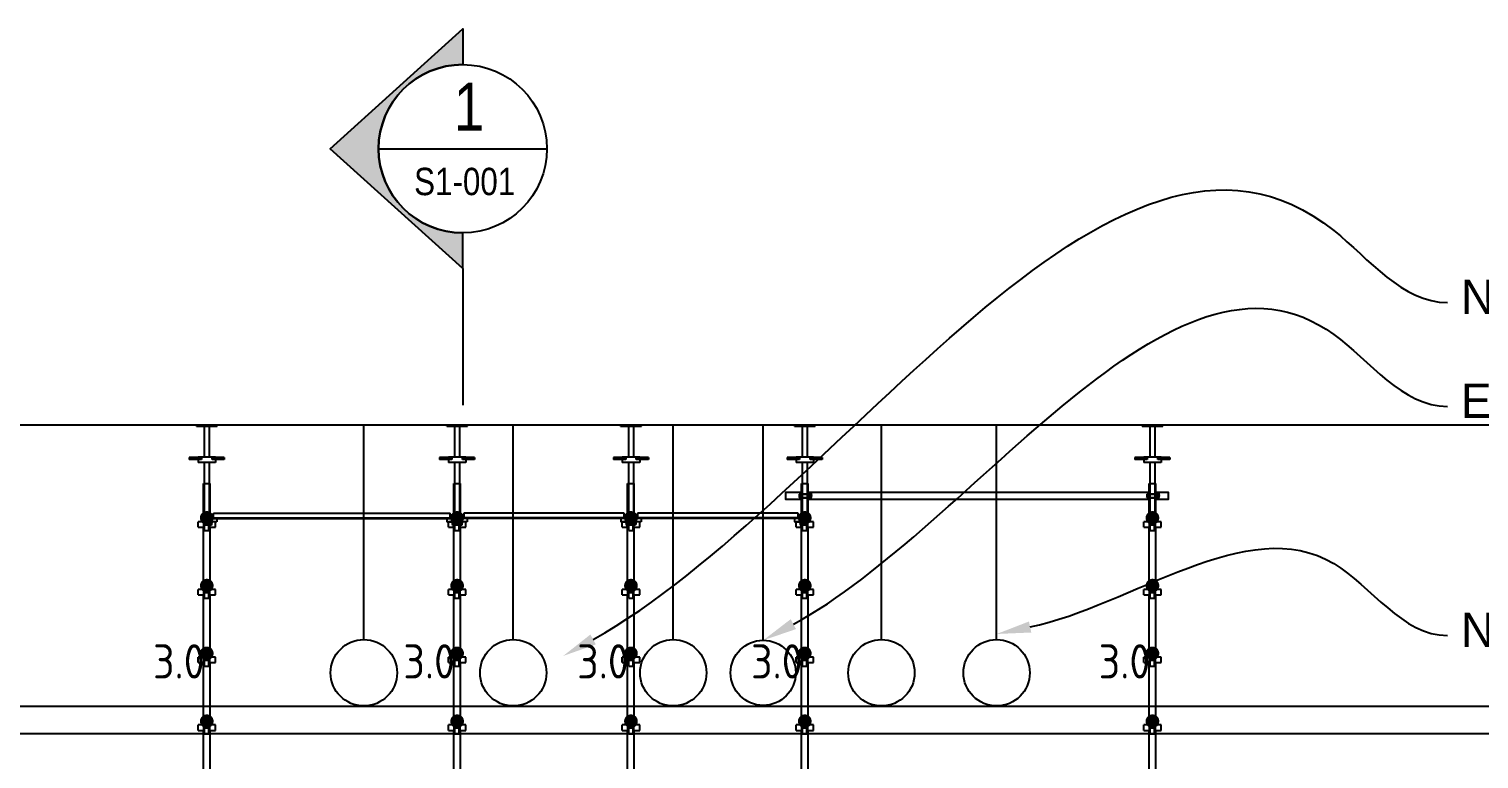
# Model space of a CAD drawing. Header units: millimetres. Extents: x 9116 to 195096, y -114281 to 55636.
# Drawn here: x 121760 to 132354, y -26614 to -21279 of the extents above; entities that cross this region are included whole.
import ezdxf
from ezdxf import colors
from ezdxf.entities.mleader import LeaderData, LeaderLine
from ezdxf.enums import TextEntityAlignment as Align
from ezdxf.math import Vec2, Vec3

# ---------------------------------------------------------------- set-up
doc = ezdxf.new("R2010")
doc.units = ezdxf.units.MM
doc.linetypes.add('KwikScaf_DASHED', pattern=[3.75, 2.5, -1.25])
doc.layers.get('0').update_dxf_attribs({"linetype": 'CONTINUOUS'})
for name, color, linetype in [('CHW F&R Lines', 7, 'CONTINUOUS'), ('Grid Lines', 252, 'CONTINUOUS'), ('New Pipes', 7, 'CONTINUOUS'), ('Scaffold', 7, 'CONTINUOUS')]:
    doc.layers.add(name, color=color, linetype=linetype)
doc.styles.add('ARCH', font='archd.shx', dxfattribs={"height": 250})
doc.styles.add('KwikScaf ISO', font='isocp.shx')

# ---------------------------------------------------------------- blocks, each defined once
blk = doc.blocks.new('Filled Arrow Section Half A')
h = blk.add_hatch(color=256)
edge = h.paths.add_edge_path()
edge.add_line((0, 875), (969, 0))
edge.add_line((969, 0), (0, -875))
edge.add_line((0, -875), (0, -615))
edge.add_arc((0, 0), 615, 270, 450)
edge.add_line((0, 615), (0, 875))
for q in [(0, 1875), (0, 615)]:
    blk.add_line((0, 875), q)
blk.add_lwpolyline([(0, 875), (969, 0), (0, -875), (0, -615)])
blk.add_circle((0, 0), 615)
blk.add_arc((0, 0), 615, 270, 90)
blk = doc.blocks.new('2D Jack Adjustable Screw')
at = {"color": 0, "extrusion": (1, -1.83691e-16, 2.30446e-16)}
for p, q in [((-35, 151.5), (-20, 151.5)), ((-35, 62.25), (-35, 151.5)), ((-20, 62.25), (-20, 151.5)), ((-265.5, 100), (-273.5, 100)), ((-273.5, 100), (-273.5, -52)), ((-265.5, 100), (-265.5, -52)), ((-265.5, 42.5), (-40, 42.5)), ((-265.5, 5.5), (-40, 5.5)), ((-40, 87.75), (-35, 87.75)), ((-40, 87.75), (-40, 24)), ((-40, 24), (-40, -39.75)), ((-35, 62.25), (-20, 62.25)), ((-20, 87.75), (0, 87.75)), ((0, 24), (0, 87.75)), ((0, 42.5), (454.5, 42.5)), ((0, -39.75), (0, 24)), ((0, 5.5), (454.5, 5.5)), ((454.5, 24), (454.5, 42.5)), ((454.5, 5.5), (454.5, 24)), ((-265.5, -52), (-273.5, -52)), ((-40, -39.75), (-35, -39.75)), ((-20, -14.25), (-35, -14.25)), ((-35, -103.5), (-35, -14.25)), ((-35, -103.5), (-20, -103.5)), ((-20, -103.5), (-20, -14.25)), ((-20, -39.75), (0, -39.75))]:
    blk.add_line(p, q, dxfattribs=at)
blk = doc.blocks.new('1.2m Transom')
at = {"color": 2, "extrusion": (0, 1, -1.83691e-16)}
for p, q in [((64253, 14659), (64273, 14659)), ((64253, 14584), (64253, 14659)), ((64273, 14659), (64270, 14634)), ((64270, 14634), (64278, 14634)), ((65450, 14672), (64278, 14672)), ((64278, 14672), (64278, 14639)), ((65450, 14639), (64278, 14639)), ((64278, 14639), (64278, 14634)), ((65450, 14634), (64278, 14634)), ((64303, 14634), (64303, 14609)), ((65425, 14634), (65425, 14609)), ((65450, 14639), (65450, 14672)), ((65450, 14634), (65450, 14639)), ((65459, 14634), (65450, 14634)), ((65455, 14659), (65459, 14634)), ((65475, 14659), (65455, 14659)), ((65475, 14584), (65475, 14659)), ((64263, 14584), (64253, 14584)), ((64267, 14609), (64263, 14584)), ((64303, 14609), (64267, 14609)), ((65425, 14609), (65462, 14609)), ((65462, 14609), (65465, 14584)), ((65465, 14584), (65475, 14584))]:
    blk.add_line(p, q, dxfattribs=at)
blk = doc.blocks.new('1.8m Transom')
at = {"color": 2, "extrusion": (0, 1, -1.83691e-16)}
for p, q in [((65710, 14584), (65710, 14659)), ((65710, 14659), (65730, 14659)), ((65730, 14659), (65726, 14634)), ((65726, 14634), (65735, 14634)), ((65735, 14672), (67465, 14672)), ((65735, 14639), (65735, 14672)), ((65735, 14639), (67465, 14639)), ((65735, 14634), (65735, 14639)), ((65735, 14634), (67465, 14634)), ((65760, 14634), (65760, 14609)), ((67440, 14634), (67440, 14609)), ((67465, 14639), (67465, 14672)), ((67465, 14634), (67465, 14639)), ((67473, 14634), (67465, 14634)), ((67470, 14659), (67473, 14634)), ((67490, 14659), (67470, 14659)), ((67490, 14584), (67490, 14659)), ((65720, 14584), (65710, 14584)), ((65723, 14609), (65720, 14584)), ((65760, 14609), (65723, 14609)), ((67440, 14609), (67476, 14609)), ((67476, 14609), (67480, 14584)), ((67480, 14584), (67490, 14584))]:
    blk.add_line(p, q, dxfattribs=at)
blk = doc.blocks.new('Half 90')
for p, q in [((-43, 15), (10, 15)), ((-43, 15), (-40, 10)), ((-43, 9), (-43, -9)), ((-29, 3), (-43, 9)), ((-42, 12), (13, 12)), ((-28, 5), (-40, 10)), ((-35, 6), (-35, 8)), ((-29, 3), (-29, -3)), ((-28, -5), (-28, 5)), ((37, 20), (10, 15)), ((13, 12), (36, 17)), ((22, 14), (18, -1)), ((36, 17), (45, 10)), ((47, 10), (43, 10)), ((-43, -9), (-29, -3)), ((-43, -15), (-40, -10)), ((-43, -15), (10, -15)), ((-42, -12), (13, -12)), ((-28, -5), (-40, -10)), ((-35, -8), (-35, -6)), ((37, -20), (10, -15)), ((13, -12), (36, -17)), ((18, -1), (22, -14)), ((36, -17), (45, -10)), ((47, -10), (43, -10))]:
    blk.add_line(p, q)
blk.add_lwpolyline([(35, -12), (46, -6), (46, 6), (35, 12), (24, 6), (24, -6)], close=True)
for points in [[(37, 20), (45, 15), (47, 10)], [(37, -20), (45, -15), (47, -10)]]:
    blk.add_lwpolyline(points)
for radius in [12.5, 5]:
    blk.add_circle((35, 0), radius)

msp = doc.modelspace()

# ---------------------------------------------------------------- linework, layer by layer
at = {"layer": 'CHW F&R Lines', "color": 45}
for p, q in [((126466.7, -25741.8), (126466.7, -24172.7)), ((127124.3, -25741.8), (127124.3, -24172.7))]:
    msp.add_line(p, q, dxfattribs=at)
for centre, radius in [((126466.7, -25984.2), 242.4), ((127124.3, -25984.2), 237.7)]:
    msp.add_circle(centre, radius, dxfattribs=at)
at = {"layer": 'Grid Lines'}
msp.add_line((124314.2, -22154.2), (125544.2, -22154.2), dxfattribs=at)
at = {"layer": 'Grid Lines', "color": 252, "linetype": 'KwikScaf_DASHED'}
for p, q in [((115478.6, -24172.7), (139068.9, -24172.7)), ((120262.5, -26226.7), (139068.9, -26226.7)), ((115478.6, -26426.7), (139068.9, -26426.7))]:
    msp.add_line(p, q, dxfattribs=at)
at = {"layer": 'New Pipes', "color": 4}
for p, q in [((124206.6, -25741.8), (124206.6, -24172.7)), ((125297.8, -25741.8), (125297.8, -24172.7))]:
    msp.add_line(p, q, dxfattribs=at)
at = {"layer": 'New Pipes', "color": 40}
for p, q in [((127988.5, -25741.8), (127988.5, -24172.7)), ((128829.8, -25741.8), (128829.8, -24172.7))]:
    msp.add_line(p, q, dxfattribs=at)
at = {"layer": 'New Pipes', "color": 4}
for centre in [(124206.6, -25984.2), (125297.8, -25984.2)]:
    msp.add_circle(centre, 242.4, dxfattribs=at)
at = {"layer": 'New Pipes', "color": 40}
for centre in [(127988.5, -25984.2), (128829.8, -25984.2)]:
    msp.add_circle(centre, 242.4, dxfattribs=at)
at = {"layer": 'Scaffold', "color": 5, "extrusion": (-1, 6.12323e-17, 0)}
for p, q in [((123035.1, -24599.7), (123083.1, -24599.7)), ((123035.1, -24879.7), (123035.1, -24599.7)), ((123083.1, -24879.7), (123083.1, -24599.7)), ((124864.1, -24599.7), (124912.1, -24599.7)), ((124864.1, -24879.7), (124864.1, -24599.7)), ((124912.1, -24879.7), (124912.1, -24599.7)), ((126134.1, -24599.7), (126182.1, -24599.7)), ((126134.1, -24879.7), (126134.1, -24599.7)), ((126182.1, -24879.7), (126182.1, -24599.7)), ((127404.1, -24599.7), (127452.1, -24599.7)), ((127404.1, -24879.7), (127404.1, -24599.7)), ((127452.1, -24879.7), (127452.1, -24599.7)), ((129944.1, -24599.7), (129992.1, -24599.7)), ((129944.1, -24879.7), (129944.1, -24599.7)), ((129992.1, -24879.7), (129992.1, -24599.7)), ((122999.6, -24879.7), (122995.1, -24879.7)), ((122995.1, -24919.7), (122995.1, -24879.7)), ((123037.2, -24879.7), (122999.6, -24879.7)), ((123037.2, -24919.7), (123037.2, -24879.7)), ((123040.9, -24879.7), (123037.2, -24879.7)), ((123040.9, -24879.7), (123040.9, -24919.7)), ((123077.2, -24919.7), (123077.2, -24879.7)), ((123081, -24879.7), (123077.2, -24879.7)), ((123118.6, -24879.7), (123081, -24879.7)), ((123081, -24919.7), (123081, -24879.7)), ((123123.1, -24879.7), (123118.6, -24879.7)), ((123123.1, -24919.7), (123123.1, -24879.7)), ((124828.6, -24879.7), (124824.1, -24879.7)), ((124824.1, -24919.7), (124824.1, -24879.7)), ((124866.2, -24879.7), (124828.6, -24879.7)), ((124866.2, -24919.7), (124866.2, -24879.7)), ((124869.9, -24879.7), (124866.2, -24879.7)), ((124869.9, -24879.7), (124869.9, -24919.7)), ((124906.2, -24919.7), (124906.2, -24879.7)), ((124910, -24879.7), (124906.2, -24879.7)), ((124947.6, -24879.7), (124910, -24879.7)), ((124910, -24919.7), (124910, -24879.7)), ((124952.1, -24879.7), (124947.6, -24879.7)), ((124952.1, -24919.7), (124952.1, -24879.7)), ((126098.6, -24879.7), (126094.1, -24879.7)), ((126094.1, -24919.7), (126094.1, -24879.7)), ((126136.2, -24879.7), (126098.6, -24879.7)), ((126136.2, -24919.7), (126136.2, -24879.7)), ((126139.9, -24879.7), (126136.2, -24879.7)), ((126139.9, -24879.7), (126139.9, -24919.7)), ((126176.2, -24919.7), (126176.2, -24879.7)), ((126180, -24879.7), (126176.2, -24879.7)), ((126217.6, -24879.7), (126180, -24879.7)), ((126180, -24919.7), (126180, -24879.7)), ((126222.1, -24879.7), (126217.6, -24879.7)), ((126222.1, -24919.7), (126222.1, -24879.7)), ((127368.6, -24879.7), (127364.1, -24879.7)), ((127364.1, -24919.7), (127364.1, -24879.7)), ((127406.2, -24879.7), (127368.6, -24879.7)), ((127406.2, -24919.7), (127406.2, -24879.7)), ((127409.9, -24879.7), (127406.2, -24879.7)), ((127409.9, -24879.7), (127409.9, -24919.7)), ((127446.2, -24919.7), (127446.2, -24879.7)), ((127450, -24879.7), (127446.2, -24879.7)), ((127487.6, -24879.7), (127450, -24879.7)), ((127450, -24919.7), (127450, -24879.7)), ((127492.1, -24879.7), (127487.6, -24879.7)), ((127492.1, -24919.7), (127492.1, -24879.7)), ((129908.6, -24879.7), (129904.1, -24879.7)), ((129904.1, -24919.7), (129904.1, -24879.7)), ((129946.2, -24879.7), (129908.6, -24879.7)), ((129946.2, -24919.7), (129946.2, -24879.7)), ((129949.9, -24879.7), (129946.2, -24879.7)), ((129949.9, -24879.7), (129949.9, -24919.7)), ((129986.2, -24919.7), (129986.2, -24879.7)), ((129990, -24879.7), (129986.2, -24879.7)), ((130027.6, -24879.7), (129990, -24879.7)), ((129990, -24919.7), (129990, -24879.7)), ((130032.1, -24879.7), (130027.6, -24879.7)), ((130032.1, -24919.7), (130032.1, -24879.7)), ((122995.1, -24919.7), (122999.6, -24919.7)), ((122999.6, -24919.7), (123037.2, -24919.7)), ((123035.1, -25374.7), (123035.1, -24919.7)), ((123037.2, -24919.7), (123040.9, -24919.7)), ((123053.3, -24904.7), (123043.4, -24904.7)), ((123043.4, -24944.7), (123043.4, -24904.7)), ((123043.4, -24944.7), (123053.3, -24944.7)), ((123064.9, -24904.7), (123053.3, -24904.7)), ((123053.3, -24944.7), (123064.9, -24944.7)), ((123074.8, -24904.7), (123064.9, -24904.7)), ((123064.9, -24944.7), (123074.8, -24944.7)), ((123074.8, -24944.7), (123074.8, -24904.7)), ((123077.2, -24919.7), (123081, -24919.7)), ((123081, -24919.7), (123118.6, -24919.7)), ((123083.1, -25374.7), (123083.1, -24919.7)), ((123118.6, -24919.7), (123123.1, -24919.7)), ((124824.1, -24919.7), (124828.6, -24919.7)), ((124828.6, -24919.7), (124866.2, -24919.7)), ((124864.1, -25374.7), (124864.1, -24919.7)), ((124866.2, -24919.7), (124869.9, -24919.7)), ((124882.3, -24904.7), (124872.4, -24904.7)), ((124872.4, -24944.7), (124872.4, -24904.7)), ((124872.4, -24944.7), (124882.3, -24944.7)), ((124893.9, -24904.7), (124882.3, -24904.7)), ((124882.3, -24944.7), (124893.9, -24944.7)), ((124903.8, -24904.7), (124893.9, -24904.7)), ((124893.9, -24944.7), (124903.8, -24944.7)), ((124903.8, -24944.7), (124903.8, -24904.7)), ((124906.2, -24919.7), (124910, -24919.7)), ((124910, -24919.7), (124947.6, -24919.7)), ((124912.1, -25374.7), (124912.1, -24919.7)), ((124947.6, -24919.7), (124952.1, -24919.7)), ((126094.1, -24919.7), (126098.6, -24919.7)), ((126098.6, -24919.7), (126136.2, -24919.7)), ((126134.1, -25374.7), (126134.1, -24919.7)), ((126136.2, -24919.7), (126139.9, -24919.7)), ((126152.3, -24904.7), (126142.4, -24904.7)), ((126142.4, -24944.7), (126142.4, -24904.7)), ((126142.4, -24944.7), (126152.3, -24944.7)), ((126163.9, -24904.7), (126152.3, -24904.7)), ((126152.3, -24944.7), (126163.9, -24944.7)), ((126173.8, -24904.7), (126163.9, -24904.7)), ((126163.9, -24944.7), (126173.8, -24944.7)), ((126173.8, -24944.7), (126173.8, -24904.7)), ((126176.2, -24919.7), (126180, -24919.7)), ((126180, -24919.7), (126217.6, -24919.7)), ((126182.1, -25374.7), (126182.1, -24919.7)), ((126217.6, -24919.7), (126222.1, -24919.7)), ((127364.1, -24919.7), (127368.6, -24919.7)), ((127368.6, -24919.7), (127406.2, -24919.7)), ((127404.1, -25374.7), (127404.1, -24919.7)), ((127406.2, -24919.7), (127409.9, -24919.7)), ((127422.3, -24904.7), (127412.4, -24904.7)), ((127412.4, -24944.7), (127412.4, -24904.7)), ((127412.4, -24944.7), (127422.3, -24944.7)), ((127433.9, -24904.7), (127422.3, -24904.7)), ((127422.3, -24944.7), (127433.9, -24944.7)), ((127443.8, -24904.7), (127433.9, -24904.7)), ((127433.9, -24944.7), (127443.8, -24944.7)), ((127443.8, -24944.7), (127443.8, -24904.7)), ((127446.2, -24919.7), (127450, -24919.7)), ((127450, -24919.7), (127487.6, -24919.7)), ((127452.1, -25374.7), (127452.1, -24919.7)), ((127487.6, -24919.7), (127492.1, -24919.7)), ((129904.1, -24919.7), (129908.6, -24919.7)), ((129908.6, -24919.7), (129946.2, -24919.7)), ((129944.1, -25374.7), (129944.1, -24919.7)), ((129946.2, -24919.7), (129949.9, -24919.7)), ((129962.3, -24904.7), (129952.4, -24904.7)), ((129952.4, -24944.7), (129952.4, -24904.7)), ((129952.4, -24944.7), (129962.3, -24944.7)), ((129973.9, -24904.7), (129962.3, -24904.7)), ((129962.3, -24944.7), (129973.9, -24944.7)), ((129983.8, -24904.7), (129973.9, -24904.7)), ((129973.9, -24944.7), (129983.8, -24944.7)), ((129983.8, -24944.7), (129983.8, -24904.7)), ((129986.2, -24919.7), (129990, -24919.7)), ((129990, -24919.7), (130027.6, -24919.7)), ((129992.1, -25374.7), (129992.1, -24919.7)), ((130027.6, -24919.7), (130032.1, -24919.7)), ((122999.6, -25374.7), (122995.1, -25374.7)), ((122995.1, -25414.7), (122995.1, -25374.7)), ((122995.1, -25414.7), (122999.6, -25414.7)), ((123037.2, -25374.7), (122999.6, -25374.7)), ((122999.6, -25414.7), (123037.2, -25414.7)), ((123035.1, -25869.7), (123035.1, -25414.7)), ((123037.2, -25414.7), (123037.2, -25374.7)), ((123040.9, -25374.7), (123037.2, -25374.7)), ((123037.2, -25414.7), (123040.9, -25414.7)), ((123040.9, -25374.7), (123040.9, -25414.7)), ((123043.4, -25439.7), (123043.4, -25399.7)), ((123053.3, -25399.7), (123043.4, -25399.7)), ((123064.9, -25399.7), (123053.3, -25399.7)), ((123074.8, -25399.7), (123064.9, -25399.7)), ((123074.8, -25439.7), (123074.8, -25399.7)), ((123077.2, -25414.7), (123077.2, -25374.7)), ((123081, -25374.7), (123077.2, -25374.7)), ((123077.2, -25414.7), (123081, -25414.7)), ((123118.6, -25374.7), (123081, -25374.7)), ((123081, -25414.7), (123081, -25374.7)), ((123081, -25414.7), (123118.6, -25414.7)), ((123083.1, -25869.7), (123083.1, -25414.7)), ((123123.1, -25374.7), (123118.6, -25374.7)), ((123118.6, -25414.7), (123123.1, -25414.7)), ((123123.1, -25414.7), (123123.1, -25374.7)), ((124828.6, -25374.7), (124824.1, -25374.7)), ((124824.1, -25414.7), (124824.1, -25374.7)), ((124824.1, -25414.7), (124828.6, -25414.7)), ((124866.2, -25374.7), (124828.6, -25374.7)), ((124828.6, -25414.7), (124866.2, -25414.7)), ((124864.1, -25869.7), (124864.1, -25414.7)), ((124866.2, -25414.7), (124866.2, -25374.7)), ((124869.9, -25374.7), (124866.2, -25374.7)), ((124866.2, -25414.7), (124869.9, -25414.7)), ((124869.9, -25374.7), (124869.9, -25414.7)), ((124872.4, -25439.7), (124872.4, -25399.7)), ((124882.3, -25399.7), (124872.4, -25399.7)), ((124893.9, -25399.7), (124882.3, -25399.7)), ((124903.8, -25399.7), (124893.9, -25399.7)), ((124903.8, -25439.7), (124903.8, -25399.7)), ((124906.2, -25414.7), (124906.2, -25374.7)), ((124910, -25374.7), (124906.2, -25374.7)), ((124906.2, -25414.7), (124910, -25414.7)), ((124947.6, -25374.7), (124910, -25374.7)), ((124910, -25414.7), (124910, -25374.7)), ((124910, -25414.7), (124947.6, -25414.7)), ((124912.1, -25869.7), (124912.1, -25414.7)), ((124952.1, -25374.7), (124947.6, -25374.7)), ((124947.6, -25414.7), (124952.1, -25414.7)), ((124952.1, -25414.7), (124952.1, -25374.7)), ((126098.6, -25374.7), (126094.1, -25374.7)), ((126094.1, -25414.7), (126094.1, -25374.7)), ((126094.1, -25414.7), (126098.6, -25414.7)), ((126136.2, -25374.7), (126098.6, -25374.7)), ((126098.6, -25414.7), (126136.2, -25414.7)), ((126134.1, -25869.7), (126134.1, -25414.7)), ((126136.2, -25414.7), (126136.2, -25374.7)), ((126139.9, -25374.7), (126136.2, -25374.7)), ((126136.2, -25414.7), (126139.9, -25414.7)), ((126139.9, -25374.7), (126139.9, -25414.7)), ((126142.4, -25439.7), (126142.4, -25399.7)), ((126152.3, -25399.7), (126142.4, -25399.7)), ((126163.9, -25399.7), (126152.3, -25399.7)), ((126173.8, -25399.7), (126163.9, -25399.7)), ((126173.8, -25439.7), (126173.8, -25399.7)), ((126176.2, -25414.7), (126176.2, -25374.7)), ((126180, -25374.7), (126176.2, -25374.7)), ((126176.2, -25414.7), (126180, -25414.7)), ((126217.6, -25374.7), (126180, -25374.7)), ((126180, -25414.7), (126180, -25374.7)), ((126180, -25414.7), (126217.6, -25414.7)), ((126182.1, -25869.7), (126182.1, -25414.7)), ((126222.1, -25374.7), (126217.6, -25374.7)), ((126217.6, -25414.7), (126222.1, -25414.7)), ((126222.1, -25414.7), (126222.1, -25374.7)), ((127368.6, -25374.7), (127364.1, -25374.7)), ((127364.1, -25414.7), (127364.1, -25374.7)), ((127364.1, -25414.7), (127368.6, -25414.7)), ((127406.2, -25374.7), (127368.6, -25374.7)), ((127368.6, -25414.7), (127406.2, -25414.7)), ((127404.1, -25869.7), (127404.1, -25414.7)), ((127406.2, -25414.7), (127406.2, -25374.7)), ((127409.9, -25374.7), (127406.2, -25374.7)), ((127406.2, -25414.7), (127409.9, -25414.7)), ((127409.9, -25374.7), (127409.9, -25414.7)), ((127412.4, -25439.7), (127412.4, -25399.7)), ((127422.3, -25399.7), (127412.4, -25399.7)), ((127433.9, -25399.7), (127422.3, -25399.7)), ((127443.8, -25399.7), (127433.9, -25399.7)), ((127443.8, -25439.7), (127443.8, -25399.7)), ((127446.2, -25414.7), (127446.2, -25374.7)), ((127450, -25374.7), (127446.2, -25374.7)), ((127446.2, -25414.7), (127450, -25414.7)), ((127487.6, -25374.7), (127450, -25374.7)), ((127450, -25414.7), (127450, -25374.7)), ((127450, -25414.7), (127487.6, -25414.7)), ((127452.1, -25869.7), (127452.1, -25414.7)), ((127492.1, -25374.7), (127487.6, -25374.7)), ((127487.6, -25414.7), (127492.1, -25414.7)), ((127492.1, -25414.7), (127492.1, -25374.7)), ((129908.6, -25374.7), (129904.1, -25374.7)), ((129904.1, -25414.7), (129904.1, -25374.7)), ((129904.1, -25414.7), (129908.6, -25414.7)), ((129946.2, -25374.7), (129908.6, -25374.7)), ((129908.6, -25414.7), (129946.2, -25414.7)), ((129944.1, -25869.7), (129944.1, -25414.7)), ((129946.2, -25414.7), (129946.2, -25374.7)), ((129949.9, -25374.7), (129946.2, -25374.7)), ((129946.2, -25414.7), (129949.9, -25414.7)), ((129949.9, -25374.7), (129949.9, -25414.7)), ((129952.4, -25439.7), (129952.4, -25399.7)), ((129962.3, -25399.7), (129952.4, -25399.7)), ((129973.9, -25399.7), (129962.3, -25399.7)), ((129983.8, -25399.7), (129973.9, -25399.7)), ((129983.8, -25439.7), (129983.8, -25399.7)), ((129986.2, -25414.7), (129986.2, -25374.7)), ((129990, -25374.7), (129986.2, -25374.7)), ((129986.2, -25414.7), (129990, -25414.7)), ((130027.6, -25374.7), (129990, -25374.7)), ((129990, -25414.7), (129990, -25374.7)), ((129990, -25414.7), (130027.6, -25414.7)), ((129992.1, -25869.7), (129992.1, -25414.7)), ((130032.1, -25374.7), (130027.6, -25374.7)), ((130027.6, -25414.7), (130032.1, -25414.7)), ((130032.1, -25414.7), (130032.1, -25374.7)), ((123043.4, -25439.7), (123053.3, -25439.7)), ((123053.3, -25439.7), (123064.9, -25439.7)), ((123064.9, -25439.7), (123074.8, -25439.7)), ((124872.4, -25439.7), (124882.3, -25439.7)), ((124882.3, -25439.7), (124893.9, -25439.7)), ((124893.9, -25439.7), (124903.8, -25439.7)), ((126142.4, -25439.7), (126152.3, -25439.7)), ((126152.3, -25439.7), (126163.9, -25439.7)), ((126163.9, -25439.7), (126173.8, -25439.7)), ((127412.4, -25439.7), (127422.3, -25439.7)), ((127422.3, -25439.7), (127433.9, -25439.7)), ((127433.9, -25439.7), (127443.8, -25439.7)), ((129952.4, -25439.7), (129962.3, -25439.7)), ((129962.3, -25439.7), (129973.9, -25439.7)), ((129973.9, -25439.7), (129983.8, -25439.7)), ((122999.6, -25869.7), (122995.1, -25869.7)), ((122995.1, -25909.7), (122995.1, -25869.7)), ((122995.1, -25909.7), (122999.6, -25909.7)), ((123037.2, -25869.7), (122999.6, -25869.7)), ((122999.6, -25909.7), (123037.2, -25909.7)), ((123035.1, -26364.7), (123035.1, -25909.7)), ((123037.2, -25909.7), (123037.2, -25869.7)), ((123040.9, -25869.7), (123037.2, -25869.7)), ((123037.2, -25909.7), (123040.9, -25909.7)), ((123040.9, -25869.7), (123040.9, -25909.7)), ((123043.4, -25934.7), (123043.4, -25894.7)), ((123053.3, -25894.7), (123043.4, -25894.7)), ((123043.4, -25934.7), (123053.3, -25934.7)), ((123064.9, -25894.7), (123053.3, -25894.7)), ((123053.3, -25934.7), (123064.9, -25934.7)), ((123074.8, -25894.7), (123064.9, -25894.7)), ((123064.9, -25934.7), (123074.8, -25934.7)), ((123074.8, -25934.7), (123074.8, -25894.7)), ((123077.2, -25909.7), (123077.2, -25869.7)), ((123081, -25869.7), (123077.2, -25869.7)), ((123077.2, -25909.7), (123081, -25909.7)), ((123118.6, -25869.7), (123081, -25869.7)), ((123081, -25909.7), (123081, -25869.7)), ((123081, -25909.7), (123118.6, -25909.7)), ((123083.1, -26364.7), (123083.1, -25909.7)), ((123123.1, -25869.7), (123118.6, -25869.7)), ((123118.6, -25909.7), (123123.1, -25909.7)), ((123123.1, -25909.7), (123123.1, -25869.7)), ((124828.6, -25869.7), (124824.1, -25869.7)), ((124824.1, -25909.7), (124824.1, -25869.7)), ((124824.1, -25909.7), (124828.6, -25909.7)), ((124866.2, -25869.7), (124828.6, -25869.7)), ((124828.6, -25909.7), (124866.2, -25909.7)), ((124864.1, -26364.7), (124864.1, -25909.7)), ((124866.2, -25909.7), (124866.2, -25869.7)), ((124869.9, -25869.7), (124866.2, -25869.7)), ((124866.2, -25909.7), (124869.9, -25909.7)), ((124869.9, -25869.7), (124869.9, -25909.7)), ((124872.4, -25934.7), (124872.4, -25894.7)), ((124882.3, -25894.7), (124872.4, -25894.7)), ((124872.4, -25934.7), (124882.3, -25934.7)), ((124893.9, -25894.7), (124882.3, -25894.7)), ((124882.3, -25934.7), (124893.9, -25934.7)), ((124903.8, -25894.7), (124893.9, -25894.7)), ((124893.9, -25934.7), (124903.8, -25934.7)), ((124903.8, -25934.7), (124903.8, -25894.7)), ((124906.2, -25909.7), (124906.2, -25869.7)), ((124910, -25869.7), (124906.2, -25869.7)), ((124906.2, -25909.7), (124910, -25909.7)), ((124947.6, -25869.7), (124910, -25869.7)), ((124910, -25909.7), (124910, -25869.7)), ((124910, -25909.7), (124947.6, -25909.7)), ((124912.1, -26364.7), (124912.1, -25909.7)), ((124952.1, -25869.7), (124947.6, -25869.7)), ((124947.6, -25909.7), (124952.1, -25909.7)), ((124952.1, -25909.7), (124952.1, -25869.7)), ((126098.6, -25869.7), (126094.1, -25869.7)), ((126094.1, -25909.7), (126094.1, -25869.7)), ((126094.1, -25909.7), (126098.6, -25909.7)), ((126136.2, -25869.7), (126098.6, -25869.7)), ((126098.6, -25909.7), (126136.2, -25909.7)), ((126134.1, -26364.7), (126134.1, -25909.7)), ((126136.2, -25909.7), (126136.2, -25869.7)), ((126139.9, -25869.7), (126136.2, -25869.7)), ((126136.2, -25909.7), (126139.9, -25909.7)), ((126139.9, -25869.7), (126139.9, -25909.7)), ((126142.4, -25934.7), (126142.4, -25894.7)), ((126152.3, -25894.7), (126142.4, -25894.7)), ((126142.4, -25934.7), (126152.3, -25934.7)), ((126163.9, -25894.7), (126152.3, -25894.7)), ((126152.3, -25934.7), (126163.9, -25934.7)), ((126173.8, -25894.7), (126163.9, -25894.7)), ((126163.9, -25934.7), (126173.8, -25934.7)), ((126173.8, -25934.7), (126173.8, -25894.7)), ((126176.2, -25909.7), (126176.2, -25869.7)), ((126180, -25869.7), (126176.2, -25869.7)), ((126176.2, -25909.7), (126180, -25909.7)), ((126217.6, -25869.7), (126180, -25869.7)), ((126180, -25909.7), (126180, -25869.7)), ((126180, -25909.7), (126217.6, -25909.7)), ((126182.1, -26364.7), (126182.1, -25909.7)), ((126222.1, -25869.7), (126217.6, -25869.7)), ((126217.6, -25909.7), (126222.1, -25909.7)), ((126222.1, -25909.7), (126222.1, -25869.7)), ((127368.6, -25869.7), (127364.1, -25869.7)), ((127364.1, -25909.7), (127364.1, -25869.7)), ((127364.1, -25909.7), (127368.6, -25909.7)), ((127406.2, -25869.7), (127368.6, -25869.7)), ((127368.6, -25909.7), (127406.2, -25909.7)), ((127404.1, -26364.7), (127404.1, -25909.7)), ((127406.2, -25909.7), (127406.2, -25869.7)), ((127409.9, -25869.7), (127406.2, -25869.7)), ((127406.2, -25909.7), (127409.9, -25909.7)), ((127409.9, -25869.7), (127409.9, -25909.7)), ((127412.4, -25934.7), (127412.4, -25894.7)), ((127422.3, -25894.7), (127412.4, -25894.7)), ((127412.4, -25934.7), (127422.3, -25934.7)), ((127433.9, -25894.7), (127422.3, -25894.7)), ((127422.3, -25934.7), (127433.9, -25934.7)), ((127443.8, -25894.7), (127433.9, -25894.7)), ((127433.9, -25934.7), (127443.8, -25934.7)), ((127443.8, -25934.7), (127443.8, -25894.7)), ((127446.2, -25909.7), (127446.2, -25869.7)), ((127450, -25869.7), (127446.2, -25869.7)), ((127446.2, -25909.7), (127450, -25909.7)), ((127487.6, -25869.7), (127450, -25869.7)), ((127450, -25909.7), (127450, -25869.7)), ((127450, -25909.7), (127487.6, -25909.7)), ((127452.1, -26364.7), (127452.1, -25909.7)), ((127492.1, -25869.7), (127487.6, -25869.7)), ((127487.6, -25909.7), (127492.1, -25909.7)), ((127492.1, -25909.7), (127492.1, -25869.7)), ((129908.6, -25869.7), (129904.1, -25869.7)), ((129904.1, -25909.7), (129904.1, -25869.7)), ((129904.1, -25909.7), (129908.6, -25909.7)), ((129946.2, -25869.7), (129908.6, -25869.7)), ((129908.6, -25909.7), (129946.2, -25909.7)), ((129944.1, -26364.7), (129944.1, -25909.7)), ((129946.2, -25909.7), (129946.2, -25869.7)), ((129949.9, -25869.7), (129946.2, -25869.7)), ((129946.2, -25909.7), (129949.9, -25909.7)), ((129949.9, -25869.7), (129949.9, -25909.7)), ((129952.4, -25934.7), (129952.4, -25894.7)), ((129962.3, -25894.7), (129952.4, -25894.7)), ((129952.4, -25934.7), (129962.3, -25934.7)), ((129973.9, -25894.7), (129962.3, -25894.7)), ((129962.3, -25934.7), (129973.9, -25934.7)), ((129983.8, -25894.7), (129973.9, -25894.7)), ((129973.9, -25934.7), (129983.8, -25934.7)), ((129983.8, -25934.7), (129983.8, -25894.7)), ((129986.2, -25909.7), (129986.2, -25869.7)), ((129990, -25869.7), (129986.2, -25869.7)), ((129986.2, -25909.7), (129990, -25909.7)), ((130027.6, -25869.7), (129990, -25869.7)), ((129990, -25909.7), (129990, -25869.7)), ((129990, -25909.7), (130027.6, -25909.7)), ((129992.1, -26364.7), (129992.1, -25909.7)), ((130032.1, -25869.7), (130027.6, -25869.7)), ((130027.6, -25909.7), (130032.1, -25909.7)), ((130032.1, -25909.7), (130032.1, -25869.7)), ((122999.6, -26364.7), (122995.1, -26364.7)), ((122995.1, -26404.7), (122995.1, -26364.7)), ((123037.2, -26364.7), (122999.6, -26364.7)), ((123037.2, -26404.7), (123037.2, -26364.7)), ((123040.9, -26364.7), (123037.2, -26364.7)), ((123040.9, -26364.7), (123040.9, -26404.7)), ((123077.2, -26404.7), (123077.2, -26364.7)), ((123081, -26364.7), (123077.2, -26364.7)), ((123118.6, -26364.7), (123081, -26364.7)), ((123081, -26404.7), (123081, -26364.7)), ((123123.1, -26364.7), (123118.6, -26364.7)), ((123123.1, -26404.7), (123123.1, -26364.7)), ((124828.6, -26364.7), (124824.1, -26364.7)), ((124824.1, -26404.7), (124824.1, -26364.7)), ((124866.2, -26364.7), (124828.6, -26364.7)), ((124866.2, -26404.7), (124866.2, -26364.7)), ((124869.9, -26364.7), (124866.2, -26364.7)), ((124869.9, -26364.7), (124869.9, -26404.7)), ((124906.2, -26404.7), (124906.2, -26364.7)), ((124910, -26364.7), (124906.2, -26364.7)), ((124947.6, -26364.7), (124910, -26364.7)), ((124910, -26404.7), (124910, -26364.7)), ((124952.1, -26364.7), (124947.6, -26364.7)), ((124952.1, -26404.7), (124952.1, -26364.7)), ((126098.6, -26364.7), (126094.1, -26364.7)), ((126094.1, -26404.7), (126094.1, -26364.7)), ((126136.2, -26364.7), (126098.6, -26364.7)), ((126136.2, -26404.7), (126136.2, -26364.7)), ((126139.9, -26364.7), (126136.2, -26364.7)), ((126139.9, -26364.7), (126139.9, -26404.7)), ((126176.2, -26404.7), (126176.2, -26364.7)), ((126180, -26364.7), (126176.2, -26364.7)), ((126217.6, -26364.7), (126180, -26364.7)), ((126180, -26404.7), (126180, -26364.7)), ((126222.1, -26364.7), (126217.6, -26364.7)), ((126222.1, -26404.7), (126222.1, -26364.7)), ((127368.6, -26364.7), (127364.1, -26364.7)), ((127364.1, -26404.7), (127364.1, -26364.7)), ((127406.2, -26364.7), (127368.6, -26364.7)), ((127406.2, -26404.7), (127406.2, -26364.7)), ((127409.9, -26364.7), (127406.2, -26364.7)), ((127409.9, -26364.7), (127409.9, -26404.7)), ((127446.2, -26404.7), (127446.2, -26364.7)), ((127450, -26364.7), (127446.2, -26364.7)), ((127487.6, -26364.7), (127450, -26364.7)), ((127450, -26404.7), (127450, -26364.7)), ((127492.1, -26364.7), (127487.6, -26364.7)), ((127492.1, -26404.7), (127492.1, -26364.7)), ((129908.6, -26364.7), (129904.1, -26364.7)), ((129904.1, -26404.7), (129904.1, -26364.7)), ((129946.2, -26364.7), (129908.6, -26364.7)), ((129946.2, -26404.7), (129946.2, -26364.7)), ((129949.9, -26364.7), (129946.2, -26364.7)), ((129949.9, -26364.7), (129949.9, -26404.7)), ((129986.2, -26404.7), (129986.2, -26364.7)), ((129990, -26364.7), (129986.2, -26364.7)), ((130027.6, -26364.7), (129990, -26364.7)), ((129990, -26404.7), (129990, -26364.7)), ((130032.1, -26364.7), (130027.6, -26364.7)), ((130032.1, -26404.7), (130032.1, -26364.7)), ((122995.1, -26404.7), (122999.6, -26404.7)), ((122999.6, -26404.7), (123037.2, -26404.7)), ((123035.1, -26859.7), (123035.1, -26404.7)), ((123037.2, -26404.7), (123040.9, -26404.7)), ((123043.4, -26429.7), (123043.4, -26389.7)), ((123053.3, -26389.7), (123043.4, -26389.7)), ((123043.4, -26429.7), (123053.3, -26429.7)), ((123064.9, -26389.7), (123053.3, -26389.7)), ((123053.3, -26429.7), (123064.9, -26429.7)), ((123074.8, -26389.7), (123064.9, -26389.7)), ((123064.9, -26429.7), (123074.8, -26429.7)), ((123074.8, -26429.7), (123074.8, -26389.7)), ((123077.2, -26404.7), (123081, -26404.7)), ((123081, -26404.7), (123118.6, -26404.7)), ((123083.1, -26859.7), (123083.1, -26404.7)), ((123118.6, -26404.7), (123123.1, -26404.7)), ((124824.1, -26404.7), (124828.6, -26404.7)), ((124828.6, -26404.7), (124866.2, -26404.7)), ((124864.1, -26859.7), (124864.1, -26404.7)), ((124866.2, -26404.7), (124869.9, -26404.7)), ((124872.4, -26429.7), (124872.4, -26389.7)), ((124882.3, -26389.7), (124872.4, -26389.7)), ((124872.4, -26429.7), (124882.3, -26429.7)), ((124893.9, -26389.7), (124882.3, -26389.7)), ((124882.3, -26429.7), (124893.9, -26429.7)), ((124903.8, -26389.7), (124893.9, -26389.7)), ((124893.9, -26429.7), (124903.8, -26429.7)), ((124903.8, -26429.7), (124903.8, -26389.7)), ((124906.2, -26404.7), (124910, -26404.7)), ((124910, -26404.7), (124947.6, -26404.7)), ((124912.1, -26859.7), (124912.1, -26404.7)), ((124947.6, -26404.7), (124952.1, -26404.7)), ((126094.1, -26404.7), (126098.6, -26404.7)), ((126098.6, -26404.7), (126136.2, -26404.7)), ((126134.1, -26859.7), (126134.1, -26404.7)), ((126136.2, -26404.7), (126139.9, -26404.7)), ((126142.4, -26429.7), (126142.4, -26389.7)), ((126152.3, -26389.7), (126142.4, -26389.7)), ((126142.4, -26429.7), (126152.3, -26429.7)), ((126163.9, -26389.7), (126152.3, -26389.7)), ((126152.3, -26429.7), (126163.9, -26429.7)), ((126173.8, -26389.7), (126163.9, -26389.7)), ((126163.9, -26429.7), (126173.8, -26429.7)), ((126173.8, -26429.7), (126173.8, -26389.7)), ((126176.2, -26404.7), (126180, -26404.7)), ((126180, -26404.7), (126217.6, -26404.7)), ((126182.1, -26859.7), (126182.1, -26404.7)), ((126217.6, -26404.7), (126222.1, -26404.7)), ((127364.1, -26404.7), (127368.6, -26404.7)), ((127368.6, -26404.7), (127406.2, -26404.7)), ((127404.1, -26859.7), (127404.1, -26404.7)), ((127406.2, -26404.7), (127409.9, -26404.7)), ((127412.4, -26429.7), (127412.4, -26389.7)), ((127422.3, -26389.7), (127412.4, -26389.7)), ((127412.4, -26429.7), (127422.3, -26429.7)), ((127433.9, -26389.7), (127422.3, -26389.7)), ((127422.3, -26429.7), (127433.9, -26429.7)), ((127443.8, -26389.7), (127433.9, -26389.7)), ((127433.9, -26429.7), (127443.8, -26429.7)), ((127443.8, -26429.7), (127443.8, -26389.7)), ((127446.2, -26404.7), (127450, -26404.7)), ((127450, -26404.7), (127487.6, -26404.7)), ((127452.1, -26859.7), (127452.1, -26404.7)), ((127487.6, -26404.7), (127492.1, -26404.7)), ((129904.1, -26404.7), (129908.6, -26404.7)), ((129908.6, -26404.7), (129946.2, -26404.7)), ((129944.1, -26859.7), (129944.1, -26404.7)), ((129946.2, -26404.7), (129949.9, -26404.7)), ((129952.4, -26429.7), (129952.4, -26389.7)), ((129962.3, -26389.7), (129952.4, -26389.7)), ((129952.4, -26429.7), (129962.3, -26429.7)), ((129973.9, -26389.7), (129962.3, -26389.7)), ((129962.3, -26429.7), (129973.9, -26429.7)), ((129983.8, -26389.7), (129973.9, -26389.7)), ((129973.9, -26429.7), (129983.8, -26429.7)), ((129983.8, -26429.7), (129983.8, -26389.7)), ((129986.2, -26404.7), (129990, -26404.7)), ((129990, -26404.7), (130027.6, -26404.7)), ((129992.1, -26859.7), (129992.1, -26404.7)), ((130027.6, -26404.7), (130032.1, -26404.7))]:
    msp.add_line(p, q, dxfattribs=at)
at = {"layer": 'Scaffold', "color": 30}
for points in [[(127404.1, -24666.6), (127286.6, -24666.6), (127286.6, -24714.6), (127404.1, -24714.6)], [(129944.1, -24666.6), (127452.1, -24666.6)], [(129992.1, -24714.6), (130086.6, -24714.6), (130086.6, -24666.6), (129992.1, -24666.6)], [(127452.1, -24714.6), (129944.1, -24714.6)]]:
    msp.add_lwpolyline(points, dxfattribs=at)
at = {"layer": 'Scaffold', "color": 40, "const_width": 50}
for points in [[(123034.1, -24852, 1), (123084.1, -24852, 1)], [(124863.1, -24852, 1), (124913.1, -24852, 1)], [(126133.1, -24852, 1), (126183.1, -24852, 1)], [(127403.1, -24852, 1), (127453.1, -24852, 1)], [(129943.1, -24852, 1), (129993.1, -24852, 1)], [(123034.1, -25347, 1), (123084.1, -25347, 1)], [(124863.1, -25347, 1), (124913.1, -25347, 1)], [(126133.1, -25347, 1), (126183.1, -25347, 1)], [(127403.1, -25347, 1), (127453.1, -25347, 1)], [(129943.1, -25347, 1), (129993.1, -25347, 1)], [(123034.1, -25842, 1), (123084.1, -25842, 1)], [(124863.1, -25842, 1), (124913.1, -25842, 1)], [(126133.1, -25842, 1), (126183.1, -25842, 1)], [(127403.1, -25842, 1), (127453.1, -25842, 1)], [(129943.1, -25842, 1), (129993.1, -25842, 1)], [(123034.1, -26338, 1), (123084.1, -26338, 1)], [(124863.1, -26338, 1), (124913.1, -26338, 1)], [(126133.1, -26338, 1), (126183.1, -26338, 1)], [(127403.1, -26338, 1), (127453.1, -26338, 1)], [(129943.1, -26338, 1), (129993.1, -26338, 1)]]:
    msp.add_lwpolyline(points, format="xyb", close=True, dxfattribs=at)

# ---------------------------------------------------------------- block references
at = {"layer": 'Grid Lines', "rotation": 180}
msp.add_blockref('Filled Arrow Section Half A', (124929.2, -22154.2), dxfattribs=at)
at = {"layer": 'Scaffold', "color": 190, "xscale": -1, "rotation": 90}
for p in [(123083.1, -24446.2), (124912.1, -24446.2), (126182.1, -24446.2), (127452.1, -24446.2), (129992.1, -24446.2)]:
    msp.add_blockref('2D Jack Adjustable Screw', p, dxfattribs=at)
at = {"layer": 'Scaffold'}
for name, p in [('Half 90', (127430.5, -24690.7)), ('Half 90', (129970.5, -24690.7)), ('1.2m Transom', (60658.9, -39489.9)), ('1.2m Transom', (61928.9, -39489.9))]:
    msp.add_blockref(name, p, dxfattribs=at)
at = {"layer": 'Scaffold', "color": 50}
msp.add_blockref('1.8m Transom', (57373.5, -39489.9), dxfattribs=at)

# ---------------------------------------------------------------- texts
at = {"layer": 'Grid Lines', "width": 600.841, "attachment_point": 1, "style": 'ARCH'}
for s, insert, char_height in [('\\pi247.54;{\\fArial Narrow|b0|i0|c0|p34;1}', (124616.6, -21672), 350), ('\\pi-42.554;{\\fArial Narrow|b0|i0|c0|p34;S1-001}', (124616.6, -22293.5), 200)]:
    msp.add_mtext(s, dxfattribs=dict(at, insert=insert, char_height=char_height))
at = {"layer": 'Scaffold', "color": 7, "style": 'KwikScaf ISO'}
for p in [(122380.1, -25900.7), (124209.1, -25900.7), (125479.1, -25900.7), (126749.1, -25900.7), (129289.1, -25900.7)]:
    msp.add_text('  3.0  ', height=250, dxfattribs=at).set_placement(p, align=Align.MIDDLE_LEFT)

# ---------------------------------------------------------------- leaders
at = {"layer": 'Grid Lines'}
ml = msp.add_multileader_mtext('Standard', dxfattribs=at)
ml.set_content('New Pipes', color=256)
ml.set_leader_properties(color=256, linetype='ByLayer', lineweight=-1)
ml.build(insert=Vec2(0, 0))
ml.multileader.update_dxf_attribs({"leader_type": 2, "text_left_attachment_type": 2, "text_right_attachment_type": 2, "dogleg_length": 0.36, "arrow_head_size": 250})
ctx = ml.context
ctx.base_point, ctx.char_height, ctx.arrow_head_size, ctx.landing_gap_size, ctx.plane_origin = Vec3(132122.6, -23278.1), 250, 250, 100, Vec3(125662.8, -25861.2)
ctx.left_attachment, ctx.right_attachment = 2, 2
notes = []
notes.append((ctx, [(0, (1, 1, 0), (132122.2, -23278.1), (1, 0), 0.36, [(0, [(125662.8, -25861.2), (131293.1, -22752)], 0, [])])]))
ctx.mtext.insert, ctx.mtext.flow_direction = Vec3(132222.6, -23111.4), 5
ml = msp.add_multileader_mtext('Standard', dxfattribs=at)
ml.set_content('Existing Pipes', color=256)
ml.set_leader_properties(color=256, linetype='ByLayer', lineweight=-1)
ml.build(insert=Vec2(0, 0))
ml.multileader.update_dxf_attribs({"leader_type": 2, "text_left_attachment_type": 2, "text_right_attachment_type": 2, "dogleg_length": 0.36, "arrow_head_size": 250})
ctx = ml.context
ctx.base_point, ctx.char_height, ctx.arrow_head_size, ctx.landing_gap_size, ctx.plane_origin = Vec3(132122.6, -24037.4), 250, 250, 100, Vec3(125662.8, -26620.5)
ctx.left_attachment, ctx.right_attachment = 2, 2
notes.append((ctx, [(0, (1, 1, 0), (132122.2, -24037.4), (1, 0), 0.36, [(0, [(127124.3, -25746.5), (131293.1, -23511.3)], 0, [])])]))
ctx.mtext.insert, ctx.mtext.flow_direction = Vec3(132222.6, -23870.8), 5
ml = msp.add_multileader_mtext('Standard', dxfattribs=at)
ml.set_content('New Pipes', color=256)
ml.set_leader_properties(color=256, linetype='ByLayer', lineweight=-1)
ml.build(insert=Vec2(0, 0))
ml.multileader.update_dxf_attribs({"leader_type": 2, "text_left_attachment_type": 2, "text_right_attachment_type": 2, "dogleg_length": 0.36, "arrow_head_size": 250})
ctx = ml.context
ctx.base_point, ctx.char_height, ctx.arrow_head_size, ctx.landing_gap_size, ctx.plane_origin = Vec3(132122.6, -25711.8), 250, 250, 100, Vec3(125662.8, -28294.9)
ctx.left_attachment, ctx.right_attachment = 2, 2
notes.append((ctx, [(0, (1, 1, 0), (132122.2, -25711.8), (1, 0), 0.36, [(0, [(128829.8, -25700.4), (131293.1, -25185.7)], 0, [])])]))
ctx.mtext.insert, ctx.mtext.flow_direction = Vec3(132222.6, -25545.1), 5
for ctx, leaders in notes:
    for number, flags, end, landing, length, lines in leaders:
        leader = LeaderData()
        leader.index, (leader.has_last_leader_line, leader.has_dogleg_vector, leader.attachment_direction) = number, flags
        leader.last_leader_point, leader.dogleg_vector, leader.dogleg_length = Vec3(end), Vec3(landing), length
        for number, points, colour, breaks in lines:
            line = LeaderLine()
            line.index, line.vertices, line.color, line.breaks = number, Vec3.list(points), colors.encode_raw_color(colour), breaks
            leader.lines.append(line)
        ctx.leaders.append(leader)

doc.saveas('drawing.dxf')
